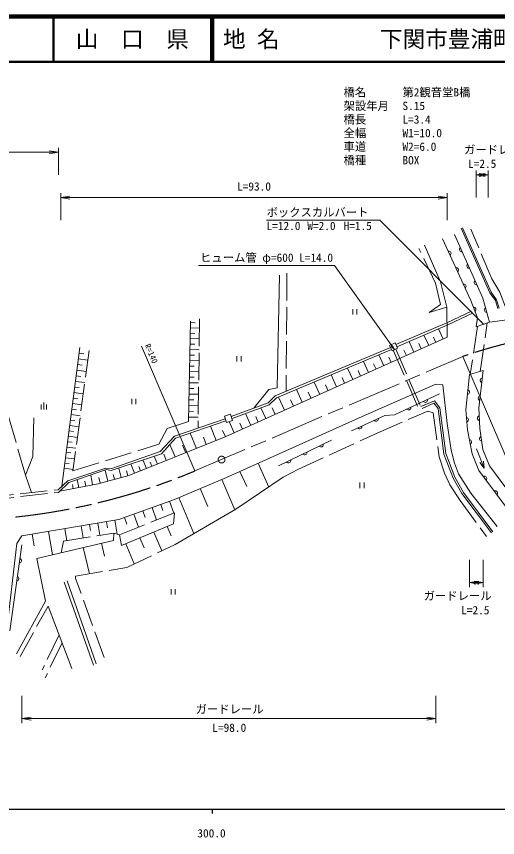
# Model space of a CAD drawing. Units: millimetres, scale not verified. Extents: x 40000 to 680000, y 20000 to 380000.
# Drawn here: x 324780 to 431002, y 198715 to 380000 of the extents above; entities that cross this region are included whole.
import ezdxf
from ezdxf.enums import TextEntityAlignment as Align

# ---------------------------------------------------------------- set-up
doc = ezdxf.new("R2010")
doc.units = ezdxf.units.MM
doc.header["$LTSCALE"] = 1000
doc.linetypes.add('CHAIN', pattern=[18.5, 12, -1.5, 3.5, -1.5])
doc.linetypes.add('DASHED', pattern=[7.5, 6, -1.5])
for name, color, linetype, lineweight in [('M-BMK', 2, 'CHAIN', 13), ('M-STR-HTXT', 7, 'Continuous', 13), ('M-TTL', 2, 'Continuous', 140), ('M-TTL-BAND', 7, 'Continuous', 25), ('M-TTL-LINE', 7, 'Continuous', 50), ('M-WORK', 1, 'Continuous', 13)]:
    doc.layers.add(name, color=color, linetype=linetype, lineweight=lineweight)
doc.layers.add('M-TTL-TXT', color=7, linetype='Continuous')
doc.styles.add('ＭＳ ゴシック', font='')
doc.styles.get('ＭＳ ゴシック').set_extended_font_data('MS Gothic')

# ---------------------------------------------------------------- blocks, each defined once
blk = doc.blocks.new('filled_arrow')
at = {"color": 0, "linetype": 'Continuous', "lineweight": -2}
blk.add_solid([(7.5, 1.25), (0, 0), (7.5, -1.25)], dxfattribs=at)
blk = doc.blocks.new('open_arrow')
at = {"color": 0, "linetype": 'Continuous', "lineweight": -2}
blk.add_lwpolyline([(7.5, 1.25), (0, 0), (7.5, -1.25)], dxfattribs=at)

msp = doc.modelspace()

# ---------------------------------------------------------------- linework, layer by layer
at = {"layer": 'M-BMK'}
msp.add_line((364196, 279650), (423359, 304952), dxfattribs=at)
msp.add_circle((370076, 282165), 750, dxfattribs=at)
for centre, radius, start, end in [((459319, 200996), 110000, 72.50243, 109.08178), ((309925, 408703), 140000, 260.86, 292.8087)]:
    msp.add_arc(centre, radius, start, end, dxfattribs=at)
at = {"layer": 'M-STR-HTXT'}
for p, q in [((144767, 350000), (334033, 350000)), ((334033, 345000), (334033, 351000)), ((426272, 340000), (426272, 346015)), ((426272, 345015), (428934, 345015)), ((428934, 340000), (428934, 346015)), ((334577, 335000), (334577, 341000)), ((419885, 335000), (419885, 341000)), ((334577, 340000), (419885, 340000)), ((364196, 279650), (352421, 307185)), ((423359, 304952), (435148, 277384)), ((424831, 260000), (424831, 254000)), ((427809, 260000), (427809, 254000)), ((424831, 255000), (427809, 255000)), ((326001, 230000), (326001, 224000)), ((417393, 230000), (417393, 224000)), ((326001, 225000), (417393, 225000))]:
    msp.add_line(p, q, dxfattribs=at)
for points in [[(428000, 312000), (405000, 335000), (380000, 335000)], [(408258, 306447), (395000, 325000), (365000, 325000)]]:
    msp.add_lwpolyline(points, dxfattribs=at)
at = {"layer": 'M-TTL'}
msp.add_line((680000, 380000), (40000, 380000), dxfattribs=at)
at = {"layer": 'M-TTL-BAND'}
for p, q in [((40000, 205000), (579000, 205000)), ((368000, 205000), (368000, 204000))]:
    msp.add_line(p, q, dxfattribs=at)
at = {"layer": 'M-TTL-LINE'}
for p, q in [((333000, 380000), (333000, 370000)), ((367750, 380000), (367750, 370000)), ((368250, 380000), (368250, 370000)), ((40000, 370000), (680000, 370000))]:
    msp.add_line(p, q, dxfattribs=at)
at = {"layer": 'M-WORK', "linetype": 'DASHED'}
for p, q in [((384490, 323289), (384326, 297227)), ((419833, 312361), (425763, 315137)), ((420045, 311908), (425975, 314684)), ((365193, 313212), (364880, 289088)), ((427140, 301632), (428713, 312332)), ((426554, 311573), (424947, 300958)), ((408514, 306574), (414039, 293864)), ((407963, 306335), (413488, 293624)), ((347516, 265529), (359665, 270408)), ((335148, 264169), (346270, 265941)), ((346270, 265941), (347516, 265529)), ((348004, 263174), (347516, 265529)), ((334646, 261611), (335148, 264169)), ((325610, 238726), (331755, 249819)), ((334187, 243459), (330499, 235734)), ((334846, 241736), (331157, 234011))]:
    msp.add_line(p, q, dxfattribs=at)
at = {"layer": 'M-WORK'}
for p, q in [((419776, 315841), (415865, 314612)), ((399035, 315368), (399035, 314168)), ((399935, 314168), (399935, 315368)), ((363234, 312411), (364213, 312390)), ((408544, 307550), (419833, 312361)), ((408740, 307090), (419842, 311821)), ((363183, 310048), (364172, 310027)), ((363208, 311236), (365167, 311194)), ((418973, 308748), (417955, 311017)), ((363158, 308861), (365136, 308819)), ((412536, 305862), (411465, 308251)), ((415795, 307323), (414752, 309652)), ((417384, 308036), (416875, 309170)), ((334829, 276292), (338766, 306912)), ((363106, 306463), (365105, 306420)), ((363132, 307662), (364131, 307641)), ((407158, 307320), (408361, 307917)), ((407724, 306182), (407158, 307320)), ((408927, 306779), (407724, 306182)), ((408361, 307917), (408927, 306779)), ((414165, 306593), (413644, 307757)), ((338602, 305636), (339648, 305502)), ((363080, 305251), (364090, 305229)), ((373467, 304998), (373467, 303798)), ((374367, 303798), (374367, 304998)), ((405858, 302869), (404783, 305267)), ((407524, 303616), (406991, 304807)), ((410863, 305113), (410328, 306307)), ((338280, 303135), (339319, 303001)), ((338440, 304381), (340532, 304112)), ((363028, 302815), (364048, 302794)), ((363054, 304039), (365074, 303996)), ((402500, 301364), (401389, 303843)), ((404179, 302117), (403642, 303316)), ((338120, 301889), (340197, 301622)), ((363002, 301591), (365042, 301548)), ((399030, 299809), (397881, 302372)), ((400765, 300587), (400209, 301826)), ((424831, 300922), (427809, 301837)), ((337802, 299414), (339864, 299149)), ((337961, 300651), (338992, 300519)), ((362976, 300355), (364006, 300333)), ((391733, 296538), (390505, 299277)), ((395442, 298201), (394254, 300850)), ((397236, 299005), (396661, 300286)), ((337644, 298185), (338668, 298054)), ((362922, 297869), (363963, 297847)), ((362949, 299118), (365010, 299074)), ((387898, 294819), (386629, 297651)), ((393587, 297369), (392993, 298694)), ((401092, 291655), (417393, 298777)), ((417393, 298777), (418909, 298699)), ((418909, 298699), (419902, 290119)), ((337329, 295737), (338346, 295606)), ((337486, 296957), (339534, 296693)), ((350273, 295579), (350273, 294379)), ((351173, 294379), (351173, 295579)), ((362896, 296620), (364978, 296576)), ((383934, 293043), (382622, 295970)), ((389815, 295679), (389201, 297048)), ((330223, 293257), (330223, 294307)), ((330823, 293257), (330823, 294757)), ((331423, 293257), (331423, 294307)), ((337172, 294517), (339205, 294255)), ((362842, 294096), (364945, 294051)), ((362869, 295358), (363920, 295336)), ((385916, 293931), (385281, 295347)), ((336861, 292094), (338879, 291835)), ((337016, 293305), (338026, 293176)), ((362814, 292821), (363877, 292799)), ((372025, 292188), (370680, 291719)), ((372504, 290815), (372025, 292188)), ((376513, 289716), (375351, 292310)), ((379836, 291206), (378772, 293579)), ((381885, 292124), (381229, 293588)), ((336706, 290891), (337708, 290763)), ((362787, 291546), (364912, 291501)), ((370680, 291719), (371159, 290346)), ((371152, 278216), (401092, 291655)), ((371159, 290346), (372504, 290815)), ((372882, 288089), (371774, 290561)), ((374698, 288903), (374116, 290199)), ((378174, 290461), (377642, 291648)), ((419902, 290119), (420747, 284279)), ((336398, 288495), (337393, 288367)), ((336551, 289689), (338556, 289431)), ((368891, 286393), (367634, 289530)), ((370903, 287202), (370270, 288616)), ((336244, 287300), (338235, 287044)), ((364499, 284634), (363152, 287996)), ((366695, 285514), (366067, 287082)), ((382601, 280752), (394352, 286474)), ((335939, 284929), (337916, 284675)), ((336092, 286115), (337080, 285988)), ((359793, 282748), (358678, 285530)), ((362146, 283691), (361472, 285372)), ((335788, 283752), (336769, 283625)), ((355898, 281188), (355202, 282927)), ((357845, 281968), (357288, 283359)), ((420747, 284279), (421497, 281370)), ((426338, 284527), (428027, 280282)), ((335486, 281405), (336460, 281280)), ((335637, 282574), (337599, 282322)), ((350831, 279157), (350016, 281192)), ((353464, 280212), (352710, 282093)), ((354681, 280700), (354333, 281570)), ((378117, 281342), (380469, 276100)), ((421497, 281370), (422342, 279001)), ((428027, 280282), (427054, 281509)), ((428027, 280282), (427891, 281842)), ((335336, 280236), (337284, 279986)), ((344992, 277425), (344341, 279843)), ((347917, 278212), (347355, 280302)), ((349399, 278611), (349114, 279669)), ((352147, 279685), (351771, 280625)), ((374130, 279552), (375621, 276230)), ((338553, 276026), (338219, 277773)), ((340070, 276315), (339863, 277399)), ((341587, 276605), (341173, 278772)), ((343299, 276970), (342974, 278179)), ((346454, 277819), (346173, 278864)), ((359689, 273378), (371152, 278216)), ((370133, 277785), (372965, 271075)), ((422342, 279001), (425109, 274779)), ((337330, 275792), (337163, 276666)), ((365372, 275776), (367046, 271808)), ((400615, 277077), (400615, 275877)), ((401515, 275877), (401515, 277077)), ((360610, 273767), (363959, 265831)), ((425109, 274779), (430902, 267368)), ((347422, 268922), (359689, 273378)), ((356637, 272269), (357137, 270894)), ((358562, 272969), (359515, 270347)), ((352693, 270836), (353217, 269394)), ((354712, 271570), (355711, 268820)), ((359665, 270408), (359427, 267982)), ((326001, 265306), (347422, 268922)), ((344641, 268452), (344867, 267112)), ((346518, 268769), (347038, 265687)), ((348617, 269356), (349150, 267887)), ((350673, 270103), (351721, 267218)), ((335464, 266903), (335897, 264335)), ((339058, 267510), (339505, 264863)), ((340911, 267823), (341135, 266499)), ((342764, 268135), (343217, 265454)), ((359427, 267982), (348004, 263174)), ((358042, 267399), (358916, 265323)), ((324836, 263629), (326001, 265306)), ((328274, 265690), (328707, 263122)), ((331869, 266296), (332736, 261161)), ((346218, 264335), (346270, 265941)), ((352031, 264869), (352965, 262651)), ((355136, 266176), (356884, 262024)), ((322584, 244080), (324836, 263629)), ((323329, 244377), (325979, 263375)), ((329284, 260348), (346218, 264335)), ((343573, 263713), (344255, 260813)), ((348926, 263562), (350793, 259126)), ((339513, 262757), (340878, 256957)), ((331231, 250873), (329284, 260348)), ((335356, 255127), (341782, 236785)), ((335979, 255408), (342405, 237067)), ((358938, 253567), (358938, 252367)), ((359838, 252367), (359838, 253567)), ((324781, 239255), (331231, 250873)), ((331755, 249819), (337033, 236017))]:
    msp.add_line(p, q, dxfattribs=at)
for points in [[(421511, 331868), (427738, 317830), (429220, 312510)], [(431086, 315491), (430517, 317309), (429313, 318966), (422953, 333238)], [(431373, 315580), (430788, 317445), (429574, 319117), (423227, 333360)], [(426272, 311474), (426554, 313444), (425064, 317267), (418872, 330883)], [(334349, 275223), (342803, 276837), (349604, 278666), (370854, 287180), (419885, 309157), (419776, 315841), (418386, 321441), (414833, 329497)], [(377165, 293516), (380526, 297665), (382379, 298017), (382837, 322902)], [(426272, 311474), (429220, 312510), (457437, 316272), (471369, 315358), (477174, 314584), (485758, 312684), (494518, 310186), (495289, 311589)], [(356187, 285551), (358051, 288999), (362766, 290547), (363241, 312737)], [(372203, 291676), (380340, 294694), (381904, 296211), (407370, 306895)], [(372377, 291207), (380613, 294262), (382184, 295786), (407563, 306434)], [(427809, 301837), (426871, 293558), (427059, 289054), (427762, 284410), (429217, 280775), (436042, 271557)], [(434236, 269869), (426895, 279790), (425394, 283402), (424338, 288750), (423986, 293159), (424831, 300922)], [(398761, 288538), (406079, 291892), (408260, 292057), (418205, 296677)], [(414039, 293864), (417082, 295163), (418278, 293565), (419567, 283511), (421572, 278257), (423464, 274926), (429969, 266201)], [(429672, 265982), (423120, 274676), (421228, 278069), (419149, 283339), (417851, 293471), (416928, 294628), (414348, 293408)], [(326807, 278737), (328420, 282865), (328631, 291356)], [(333967, 275515), (336136, 277470), (344517, 280300), (345831, 280175), (356479, 283943), (359669, 287305), (370882, 291141)], [(371037, 290696), (359903, 286883), (356807, 283464), (345690, 279745), (344637, 279943), (336329, 277134), (334033, 274919)], [(359819, 263420), (373247, 271240), (383673, 278256)]]:
    msp.add_lwpolyline(points, dxfattribs=at)
at = {"layer": 'M-WORK', "linetype": 'DASHED'}
for points in [[(432896, 315470), (431470, 319096), (429762, 322035), (425083, 333047)], [(415865, 314612), (418398, 316379), (417303, 321132), (413598, 328794)], [(340824, 306279), (337247, 279711), (356187, 285551)], [(328130, 274865), (326807, 278737), (321835, 295695)], [(383673, 278256), (387042, 280015), (404422, 288025), (415586, 292880), (416759, 292481), (418119, 282795), (419269, 279136), (420465, 276579), (422763, 273155), (428580, 265157)], [(234593, 284845), (239214, 285950), (252478, 281723), (268037, 278517), (275823, 277251), (297964, 274061), (311052, 273616), (318182, 273756), (333967, 275515)], [(234733, 284261), (239191, 285327), (252326, 281142), (267928, 277927), (275732, 276658), (297911, 273463), (311048, 273015), (318221, 273157), (334033, 274919)], [(344143, 238465), (337834, 255915), (337850, 256446), (349170, 258354), (359819, 263420)]]:
    msp.add_lwpolyline(points, dxfattribs=at)
at = {"layer": 'M-WORK'}
for centre, start, end in [((420210, 327669), 307.13549, 101.77472), ((423105, 328551), 126.60289, 281.24212), ((421866, 324028), 307.13549, 101.77472), ((424727, 324894), 126.60289, 281.24212), ((423522, 320387), 307.13549, 101.77472), ((426349, 321238), 126.60289, 281.24212), ((425704, 315315), 303.96481, 98.60404), ((428587, 315200), 118.2414, 272.88063), ((427677, 299672), 96.21552, 250.85475), ((424297, 297053), 276.47322, 71.11245), ((427227, 295697), 96.21552, 250.85475), ((411371, 293626), 217.60103, 12.24026), ((414999, 295312), 217.60103, 12.24026), ((404191, 291151), 217.30395, 11.94318), ((424050, 290945), 287.24219, 81.88142), ((427077, 291311), 105.06633, 259.70556), ((400555, 289484), 217.30395, 11.94318), ((424755, 286054), 293.84526, 88.4845), ((427522, 286749), 111.29603, 265.93526), ((392023, 285466), 218.64767, 13.2869), ((388427, 283714), 218.64767, 13.2869), ((384831, 281963), 218.64767, 13.2869), ((428096, 277978), 319.18007, 113.81931), ((430475, 274762), 319.18007, 113.81931), ((325372, 259834), 274.73853, 69.37776), ((324819, 255872), 274.73853, 69.37776)]:
    msp.add_arc(centre, 512, start, end, dxfattribs=at)

# ---------------------------------------------------------------- block references
at = {"layer": 'M-STR-HTXT'}
for name, p, xscale, yscale, rotation in [('open_arrow', (334033, 350000), 267, 267, 180), ('open_arrow', (428934, 345015), 267, 267, 180), ('open_arrow', (419885, 340000), 267, 267, 180), ('filled_arrow', (428000, 312000), 133, 133, 135), ('open_arrow', (408258, 306447), 133, 133, 125.5), ('open_arrow', (427809, 255000), 267, 267, 180), ('open_arrow', (417393, 225000), 267, 267, 180)]:
    msp.add_blockref(name, p, dxfattribs=dict(at, xscale=xscale, yscale=yscale, rotation=rotation))
at = {"layer": 'M-STR-HTXT', "xscale": 267, "yscale": 267}
for p in [(426272, 345015), (334577, 340000), (424831, 255000), (326001, 225000)]:
    msp.add_blockref('open_arrow', p, dxfattribs=at)

# ---------------------------------------------------------------- texts
at = {"layer": 'M-STR-HTXT', "style": 'ＭＳ ゴシック'}
for s, p in [('橋名', (397000, 363250)), ('第2観音堂B橋', (410000, 363250)), ('架設年月', (397000, 360250)), ('S.15', (410000, 360250)), ('橋長', (397000, 357250)), ('L=3.4', (410000, 357250)), ('全幅', (397000, 354250)), ('W1=10.0', (410000, 354250)), ('車道', (397000, 351250)), ('W2=6.0', (410000, 351250)), ('橋種', (397000, 348250)), ('BOX', (410000, 348250)), ('ボックスカルバート', (380000, 336750)), ('L=12.0', (380000, 333750)), ('W=2.0', (389000, 333750)), ('H=1.5', (397000, 333750))]:
    msp.add_text(s, height=1833, dxfattribs=at).set_placement(p, align=Align.MIDDLE_LEFT)
for s, p in [('ガードレール', (431098, 350573)), ('ヒューム管 φ=600 L=14.0', (380000, 326750)), ('ガードレール', (422183, 252077)), ('ガードレール', (371845, 227050))]:
    msp.add_text(s, height=1833, dxfattribs=at).set_placement(p, align=Align.MIDDLE_CENTER)
for s, p in [('L=2.5', (427603, 346015)), ('L=93.0', (377231, 341000)), ('L=2.5', (426088, 247451)), ('L=98.0', (371766, 221509))]:
    msp.add_text(s, height=1833, dxfattribs=at).set_placement(p, align=Align.BOTTOM_CENTER)
msp.add_text('R=140', height=1320, rotation=293.155, dxfattribs=at).set_placement((354557, 305558), align=Align.MIDDLE_CENTER)
at = {"layer": 'M-TTL-BAND', "style": 'ＭＳ ゴシック'}
msp.add_text('300.0', height=1833, dxfattribs=at).set_placement((367844, 198195), align=Align.BOTTOM_CENTER)
at = {"layer": 'M-TTL-TXT', "style": 'ＭＳ ゴシック'}
msp.add_text('山\u3000口\u3000県', height=3666, dxfattribs=at).set_placement((350375, 375000), align=Align.MIDDLE_CENTER)
for s, p in [('地 名', (370380, 375000)), ('下関市豊浦町大字室津上', (405024, 375000))]:
    msp.add_text(s, height=3666, dxfattribs=at).set_placement(p, align=Align.MIDDLE_LEFT)

doc.saveas('drawing.dxf')
